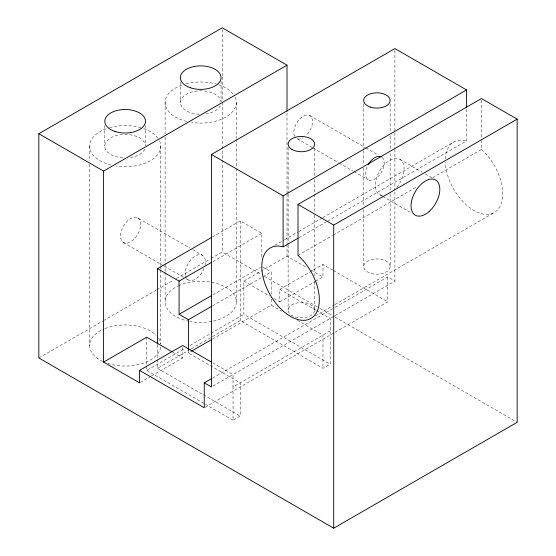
<?xml version="1.0" encoding="UTF-8"?>
<svg xmlns="http://www.w3.org/2000/svg" width="556" height="556" viewBox="0 0 556 556"><rect width="100%" height="100%" fill="white"/><g stroke="black" fill="none" stroke-linecap="round" stroke-linejoin="round"><path stroke-width="0.42" stroke-dasharray="2.78 2.08" d="M212.427 236.96L240.261 220.892L261.841 233.346L261.841 258.053M38.83 357.953L102.742 321.055M103.492 320.617L156.118 290.232M156.875 289.801L173.409 280.252M176.419 278.514L210.251 258.978M211.002 258.547L222.282 252.035L261.396 274.622M212.941 261.584L261.841 233.346M274.733 245.363L283.755 240.157M284.505 239.719L298.037 231.908M298.787 231.47L322.098 218.015M322.848 217.584L453.668 142.051M298.906 237.697L326.726 221.635M327.477 221.205L466.567 140.904L466.567 108.079M212.941 294.798L260.333 267.436M316.635 310.665L330.16 318.47L330.167 364.152L243.862 314.321L243.862 281.1L287.014 256.191L307.239 267.867M298.009 255.412L332.592 235.445M333.35 235.014L416.048 187.261M432.589 177.711L481.461 149.501L481.461 140.863M212.51 305.849L262.161 277.18M262.912 276.742L271.189 271.967L271.189 294.11M273.83 298.405L279.821 301.866L279.821 289.405L322.973 264.489L332.648 270.077M146.714 366.147L146.714 370.407L184.828 348.404M190.055 345.387L210.231 333.739M210.981 333.308L243.862 314.321M157.508 359.662L157.508 368.329L190.611 349.217M191.361 348.786L240.261 320.548L322.973 368.301L330.167 364.152M188.435 350.412L188.435 352.963L190.687 351.663M212.51 339.07L271.189 305.188L281.697 311.256M140.272 382.438L150.683 376.419M151.427 375.988L182.681 357.946L182.681 347.152M279.821 301.866L314.793 281.677M315.537 281.246L322.973 276.951L322.973 264.489M315.419 315.836L334.212 304.98M334.962 304.549L494.353 212.524M212.524 378.087L334.323 307.767M335.073 307.336L387.706 276.951L394.899 281.1L394.899 190.861M212.955 386.149L394.899 281.1M330.167 330.931L233.013 387.011L233.027 420.239L240.22 416.083L240.22 382.862L188.435 352.963M205.004 407.346L334.323 332.683M335.073 332.252L387.706 301.866L387.706 276.951M399.903 159.357L422.226 172.242M425.201 173.958L431.894 177.823M309.782 115.551L365.028 147.444M365.778 147.875L377.719 154.77M312.243 147.5L296.563 138.451A13.226 7.631 -60 0 0 303.173 137.798M312.986 147.931L338.368 162.588M339.118 163.019L353.303 171.206M354.047 171.637L368.232 179.831M379.56 194.593L381.798 195.879M382.542 196.31L411.551 213.059M333.391 270.508L387.706 301.866M310.985 270.028L322.973 276.951M262.557 266.984L271.189 271.967M264.406 276.36L319.325 308.059M320.075 308.497L334.371 316.746M335.122 317.184L517.17 422.289M279.821 289.405L315.884 310.227M137.679 217.917A14.241 8.222 -60 0 1 133.162 239.977A14.241 8.222 -60 0 1 120.833 232.853A14.241 8.222 -60 0 1 137.679 217.917L189.763 247.983M192.737 249.7L202.405 255.287M243.862 281.1L269.333 295.806M297.46 320.353L322.973 335.087L322.973 368.301M123.439 242.583L163.617 265.775M164.361 266.206L185.19 278.236M185.933 278.66L188.171 279.953M212.733 362.839L233.013 374.549L233.013 387.011M172.937 352.323L182.681 357.946M157.508 368.329L202.62 394.378M203.371 394.809L240.22 416.083M146.714 370.407L204.504 403.774M205.254 404.205L233.027 420.239M481.461 100.268L481.461 140.001M394.899 50.297L394.899 131.862M394.899 132.724L394.899 148.348M394.899 149.21L394.899 189.992M390.138 103.93L390.138 132.474M390.138 135.935L390.138 149.779M390.138 153.241L390.138 193.036M390.138 193.898L390.138 266.567A13.226 7.631 0 0 1 370.303 273.177A13.226 7.631 0 0 1 370.303 259.958A13.226 7.631 0 0 1 390.138 266.567M363.693 103.93L363.693 149.779M363.693 150.641L363.693 164.486M363.693 167.947L363.693 206.012M363.693 209.473L363.693 266.567M314.578 148.417L314.578 176.106M314.578 179.56L314.578 214.164M314.578 215.033L314.578 275.588M314.578 281.649L314.578 310.192A13.226 7.631 0 0 1 294.743 316.809A13.226 7.631 0 0 1 294.743 303.583A13.226 7.631 0 0 1 314.578 310.192M288.126 147.555L288.126 193.405M288.126 194.273L288.126 244.445M288.126 245.314L288.126 310.192M287.014 112.924L287.014 192.807M287.014 193.676L287.014 243.167M287.014 244.035L287.014 256.191M271.189 299.225L271.189 305.188M240.261 220.892L240.261 320.548M236.307 102.547L236.307 138.076M236.307 138.944L236.307 167.544M236.307 168.405L236.307 301.866M222.282 29.531L222.282 76.283M222.282 77.152L222.282 101.394M222.282 102.255L222.282 159.398M222.282 160.26L222.282 252.035M221.052 81.065L221.052 101.685M180.359 81.927L180.359 102.547M165.104 102.547L165.104 133.746M165.104 137.207L165.104 271.536M165.104 272.398L165.104 301.866M160.74 146.172L160.74 265.761M160.74 266.63L160.74 269.229M160.74 270.098L160.74 343.761M157.508 344.935L157.508 358.801M146.714 337.186L146.714 365.299M145.484 125.552L145.484 145.311M104.799 125.552L104.799 146.172M89.537 146.172L89.537 160.906M89.537 164.367L89.537 345.491M178.295 285.895A35.598 20.551 0 0 1 235.695 298.065A35.598 20.551 0 0 1 189.874 321.444M189.068 321.292A35.598 20.551 0 0 1 165.73 305.689A35.598 20.551 0 0 1 177.579 286.243M160.642 347.02A35.598 20.551 0 0 1 108.072 363.527M102.735 361.463A35.598 20.551 0 0 1 104.222 328.86M104.987 328.547A35.598 20.551 0 0 1 155.972 335.212M158.46 338.256A35.598 20.551 0 0 1 160.642 343.962M294.701 136.456A13.226 7.631 -60 0 1 299.531 119.158A13.226 7.631 -60 0 1 311.909 118.115A13.226 7.631 -60 0 1 306.175 135.49M185.412 275.595A14.241 8.222 -60 0 1 195.615 255.809A14.241 8.222 -60 0 1 205.011 265.01M204.01 268.395A14.241 8.222 -60 0 1 193.975 279.904A14.241 8.222 -60 0 1 185.565 276.242M481.461 149.501A40.685 23.491 60 0 1 502.422 198.944A40.685 23.491 60 0 1 472.412 209.529A40.685 23.491 60 0 1 445.28 162.269M445.286 158.974A40.685 23.491 60 0 1 466.567 140.904M144.789 149.21A20.343 11.745 0 0 1 130.403 157.515M122.862 157.841A20.343 11.745 0 0 1 104.827 145.547A20.343 11.745 0 0 1 125.017 134.427A20.343 11.745 0 0 1 145.443 145.408M220.357 105.584A20.343 11.745 0 0 1 205.97 113.89M199.194 114.258A20.343 11.745 0 0 1 180.373 102.214A20.343 11.745 0 0 1 200.327 90.802A20.343 11.745 0 0 1 221.003 101.783M235.091 97.224A35.598 20.551 0 0 1 191.493 122.396M186.691 121.437A35.598 20.551 0 0 1 165.167 103.764A35.598 20.551 0 0 1 182.903 84.741M185.912 83.852A35.598 20.551 0 0 1 216.27 84.06M218.508 84.741A35.598 20.551 0 0 1 234.417 95.945M159.53 140.849A35.598 20.551 0 0 1 115.926 166.022M111.124 165.062A35.598 20.551 0 0 1 89.606 147.396A35.598 20.551 0 0 1 107.343 128.373M109.574 127.685A35.598 20.551 0 0 1 140.703 127.685M143.733 128.644A35.598 20.551 0 0 1 158.856 139.57M382.542 195.51A20.343 11.745 -60 0 1 378.712 172.659A20.343 11.745 -60 0 1 400.751 159.933A20.343 11.745 -60 0 1 396.928 187.205M382.007 157.299A13.226 7.631 -60 0 1 381.36 172.36A13.226 7.631 -60 0 1 368.628 180.033A13.226 7.631 -60 0 1 367.426 166.084"/><path stroke-width="0.83" d="M466.567 107.218L466.567 89.94L283.115 195.851L283.115 246.815A40.685 23.491 60 0 0 266.998 288.647A40.685 23.491 60 0 0 314.133 315.864A40.685 23.491 60 0 0 298.009 255.412L298.009 204.448L481.461 98.537L517.17 119.151L517.17 422.289L333.718 528.2L38.83 357.953L38.83 133.711L222.282 27.8L287.014 65.17L287.014 111.186M38.83 133.711L103.562 171.088L287.014 65.17M103.562 171.088L103.562 362.102L139.528 382.862L139.528 370.407L204.254 407.777L204.254 382.862L211.447 387.018L211.447 154.478L394.899 48.56L466.567 89.94M157.508 344.067L157.508 268.673L211.676 237.398M157.508 268.673L179.081 281.127L211.433 262.453M283.115 246.815L298.155 238.135M179.081 281.127L179.081 314.349L211.433 295.667M298.009 204.448L333.718 225.069L517.17 119.151M103.562 362.102L146.714 337.186L172.193 351.892M179.081 314.349L188.435 319.749L211.753 306.28M139.528 370.407L182.681 345.491L211.224 361.977M191.445 351.232L211.753 339.501M204.254 382.862L211.773 378.525M211.447 154.478L283.115 195.851M333.718 225.069L333.718 528.2M188.435 319.749L188.435 349.557M368.232 164.562A13.226 7.631 -60 0 1 381.451 156.924M114.967 131.431A20.343 11.745 0 0 0 145.484 121.257A20.343 11.745 0 0 0 114.967 111.082A20.343 11.745 0 0 0 114.967 131.431M190.534 87.799A20.343 11.745 0 0 0 221.052 77.632A20.343 11.745 0 0 0 190.534 67.457A20.343 11.745 0 0 0 190.534 87.799M429.162 211.488A20.343 11.745 -60 0 0 435.612 179.97A20.343 11.745 -60 0 0 411.551 201.314A20.343 11.745 -60 0 0 429.162 211.488M370.303 107.079A13.226 7.631 0 0 0 390.138 100.469A13.226 7.631 0 0 0 370.303 93.853A13.226 7.631 0 0 0 370.303 107.079M292.004 149.494A13.226 7.631 0 0 0 314.126 146.068A13.226 7.631 0 0 0 297.933 136.72A13.226 7.631 0 0 0 292.004 149.494"/></g></svg>
